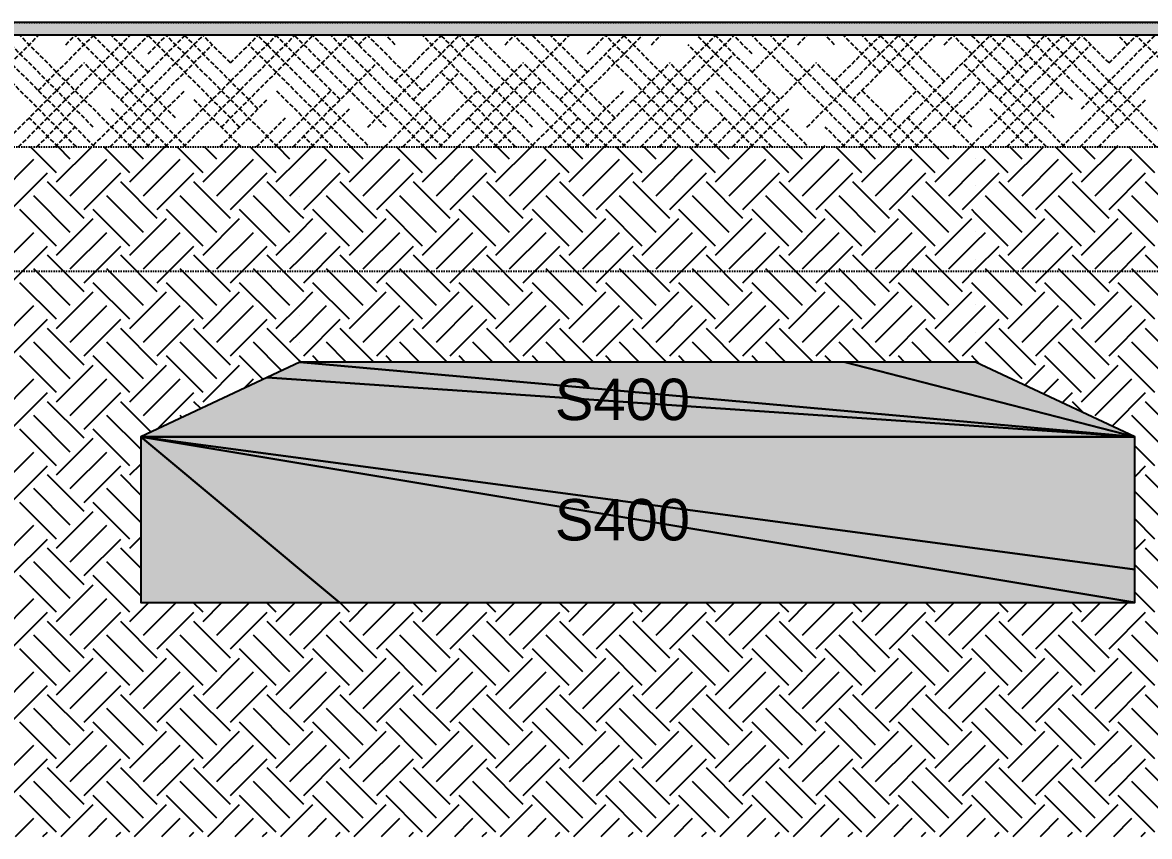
# Model space of a CAD drawing. Extents: x 37185 to 43130, y -8131 to -3926.
# Drawn here: x 41026.3 to 41207.7, y -5183.8 to -5052.9 of the extents above; entities that cross this region are included whole.
import ezdxf

# ---------------------------------------------------------------- set-up
doc = ezdxf.new("R2010")
doc.units = 0
doc.header["$MEASUREMENT"] = 0
doc.linetypes.add('ESTILO_TQS_0001', pattern=[1, 0.7, -0.3])
doc.linetypes.add('ESTILO_TQS_0002', pattern=[0.4, 0.1, -0.3])
for name, color, linetype in [('47', 15, 'CONTINUOUS'), ('52', 3, 'CONTINUOUS'), ('67', 7, 'CONTINUOUS'), ('68', 4, 'CONTINUOUS'), ('74', 2, 'CONTINUOUS'), ('96', 252, 'CONTINUOUS')]:
    doc.layers.add(name, color=color, linetype=linetype)
doc.styles.add('TQS_ARIAL', font='arial.ttf')

msp = doc.modelspace()

# ---------------------------------------------------------------- linework, layer by layer
at = {"layer": '47', "linetype": 'Continuous'}
for p, q in [((41031.77, -5077.06), (41027.59, -5072.87)), ((41031.77, -5078.53), (41037.44, -5072.87)), ((41033.98, -5074.85), (41032.01, -5072.87)), ((41043.56, -5077.06), (41039.37, -5072.87)), ((41043.56, -5078.53), (41049.22, -5072.87)), ((41045.77, -5074.85), (41043.79, -5072.87)), ((41055.35, -5077.06), (41051.16, -5072.87)), ((41055.35, -5078.53), (41061.01, -5072.87)), ((41057.55, -5074.85), (41055.58, -5072.87)), ((41067.13, -5077.06), (41062.94, -5072.87)), ((41069.34, -5074.85), (41067.36, -5072.87)), ((41070.91, -5074.76), (41072.79, -5072.87)), ((41078.92, -5077.06), (41074.73, -5072.87)), ((41078.92, -5078.53), (41084.58, -5072.87)), ((41081.13, -5074.85), (41079.15, -5072.87)), ((41090.7, -5077.06), (41086.51, -5072.87)), ((41090.7, -5078.53), (41096.36, -5072.87)), ((41092.91, -5074.85), (41090.93, -5072.87)), ((41102.49, -5077.06), (41098.3, -5072.87)), ((41102.49, -5078.53), (41108.15, -5072.87)), ((41104.7, -5074.85), (41102.72, -5072.87)), ((41114.27, -5077.06), (41110.08, -5072.87)), ((41114.27, -5078.53), (41119.93, -5072.87)), ((41116.48, -5074.85), (41114.5, -5072.87)), ((41126.06, -5077.06), (41121.87, -5072.87)), ((41126.06, -5078.53), (41131.72, -5072.87)), ((41128.27, -5074.85), (41126.29, -5072.87)), ((41137.84, -5077.06), (41133.65, -5072.87)), ((41137.84, -5078.53), (41143.5, -5072.87)), ((41140.05, -5074.85), (41138.07, -5072.87)), ((41149.63, -5077.06), (41145.44, -5072.87)), ((41149.63, -5078.53), (41155.29, -5072.87)), ((41151.84, -5074.85), (41149.86, -5072.87)), ((41161.41, -5077.06), (41157.22, -5072.87)), ((41161.41, -5078.53), (41167.07, -5072.87)), ((41163.62, -5074.85), (41161.64, -5072.87)), ((41173.2, -5077.06), (41169.01, -5072.87)), ((41173.2, -5078.53), (41178.86, -5072.87)), ((41175.41, -5074.85), (41173.43, -5072.87)), ((41184.98, -5077.06), (41180.79, -5072.87)), ((41184.98, -5078.53), (41190.64, -5072.87)), ((41187.19, -5074.85), (41185.21, -5072.87)), ((41196.77, -5077.06), (41192.58, -5072.87)), ((41196.77, -5078.53), (41202.43, -5072.87)), ((41198.98, -5074.85), (41197, -5072.87)), ((41208.55, -5077.06), (41204.36, -5072.87)), ((41022.2, -5080.74), (41028.09, -5074.85)), ((41033.98, -5080.74), (41039.88, -5074.85)), ((41045.77, -5080.74), (41051.66, -5074.85)), ((41057.55, -5080.74), (41063.45, -5074.85)), ((41067.13, -5078.53), (41070.91, -5074.76)), ((41070.91, -5079.17), (41075.23, -5074.85)), ((41081.13, -5080.74), (41087.02, -5074.85)), ((41092.91, -5080.74), (41098.8, -5074.85)), ((41104.7, -5080.74), (41110.59, -5074.85)), ((41116.48, -5080.74), (41122.37, -5074.85)), ((41128.27, -5080.74), (41134.16, -5074.85)), ((41140.05, -5080.74), (41145.94, -5074.85)), ((41151.84, -5080.74), (41157.73, -5074.85)), ((41163.62, -5080.74), (41169.51, -5074.85)), ((41179.72, -5074.75), (41179.72, -5074.75)), ((41179.72, -5076.43), (41181.3, -5074.85)), ((41187.19, -5080.74), (41193.08, -5074.85)), ((41198.98, -5080.74), (41204.87, -5074.85)), ((41024.41, -5082.95), (41030.3, -5077.06)), ((41036.19, -5082.95), (41042.09, -5077.06)), ((41047.98, -5082.95), (41053.87, -5077.06)), ((41059.76, -5082.95), (41065.66, -5077.06)), ((41070.91, -5076.42), (41070.91, -5076.42)), ((41071.55, -5082.95), (41077.44, -5077.06)), ((41083.33, -5082.95), (41089.23, -5077.06)), ((41095.12, -5082.95), (41101.01, -5077.06)), ((41106.9, -5082.95), (41112.8, -5077.06)), ((41118.69, -5082.95), (41124.58, -5077.06)), ((41130.48, -5082.95), (41136.37, -5077.06)), ((41142.26, -5082.95), (41148.15, -5077.06)), ((41154.05, -5082.95), (41159.94, -5077.06)), ((41165.83, -5082.95), (41171.72, -5077.06)), ((41175.41, -5080.74), (41179.72, -5076.43)), ((41179.72, -5080.84), (41183.51, -5077.06)), ((41189.4, -5082.95), (41195.29, -5077.06)), ((41201.19, -5082.95), (41207.08, -5077.06)), ((41036.19, -5084.43), (41030.3, -5078.53)), ((41047.98, -5084.43), (41042.09, -5078.53)), ((41059.76, -5084.43), (41053.87, -5078.53)), ((41070.91, -5083.79), (41065.66, -5078.53)), ((41069.34, -5080.74), (41070.91, -5079.17)), ((41083.33, -5084.43), (41077.44, -5078.53)), ((41095.12, -5084.43), (41089.23, -5078.53)), ((41106.9, -5084.43), (41101.01, -5078.53)), ((41118.69, -5084.43), (41112.8, -5078.53)), ((41130.48, -5084.43), (41124.58, -5078.53)), ((41142.26, -5084.43), (41136.37, -5078.53)), ((41154.05, -5084.43), (41148.15, -5078.53)), ((41165.83, -5084.43), (41159.94, -5078.53)), ((41177.62, -5084.43), (41171.72, -5078.53)), ((41179.72, -5079.17), (41179.72, -5079.17)), ((41189.4, -5084.43), (41183.51, -5078.53)), ((41201.19, -5084.43), (41195.29, -5078.53)), ((41212.97, -5084.43), (41207.08, -5078.53)), ((41033.98, -5086.64), (41028.09, -5080.74)), ((41045.77, -5086.64), (41039.88, -5080.74)), ((41057.55, -5086.64), (41051.66, -5080.74)), ((41069.34, -5086.64), (41063.45, -5080.74)), ((41070.91, -5080.84), (41070.91, -5080.84)), ((41081.13, -5086.64), (41075.23, -5080.74)), ((41092.91, -5086.64), (41087.02, -5080.74)), ((41104.7, -5086.64), (41098.8, -5080.74)), ((41116.48, -5086.64), (41110.59, -5080.74)), ((41128.27, -5086.64), (41122.37, -5080.74)), ((41140.05, -5086.64), (41134.16, -5080.74)), ((41151.84, -5086.64), (41145.94, -5080.74)), ((41163.62, -5086.64), (41157.73, -5080.74)), ((41175.41, -5086.64), (41169.51, -5080.74)), ((41177.62, -5082.95), (41179.72, -5080.84)), ((41187.19, -5086.64), (41181.3, -5080.74)), ((41198.98, -5086.64), (41193.08, -5080.74)), ((41210.76, -5086.64), (41204.87, -5080.74)), ((41031.77, -5088.85), (41025.88, -5082.95)), ((41043.56, -5088.85), (41037.67, -5082.95)), ((41055.35, -5088.85), (41049.45, -5082.95)), ((41067.13, -5088.85), (41061.24, -5082.95)), ((41078.92, -5088.85), (41073.02, -5082.95)), ((41090.7, -5088.85), (41084.81, -5082.95)), ((41102.49, -5088.85), (41096.59, -5082.95)), ((41114.27, -5088.85), (41108.38, -5082.95)), ((41126.06, -5088.85), (41120.16, -5082.95)), ((41137.84, -5088.85), (41131.95, -5082.95)), ((41149.63, -5088.85), (41143.73, -5082.95)), ((41161.41, -5088.85), (41155.52, -5082.95)), ((41173.2, -5088.85), (41167.3, -5082.95)), ((41179.72, -5083.59), (41179.09, -5082.95)), ((41196.77, -5088.85), (41190.87, -5082.95)), ((41208.55, -5088.85), (41202.66, -5082.95)), ((41031.77, -5090.32), (41037.67, -5084.43)), ((41043.56, -5090.32), (41049.45, -5084.43)), ((41055.35, -5090.32), (41061.24, -5084.43)), ((41070.91, -5083.59), (41070.91, -5083.59)), ((41071.55, -5084.43), (41070.91, -5083.79)), ((41070.91, -5086.54), (41073.02, -5084.43)), ((41078.92, -5090.32), (41084.81, -5084.43)), ((41090.7, -5090.32), (41096.59, -5084.43)), ((41102.49, -5090.32), (41108.38, -5084.43)), ((41114.27, -5090.32), (41120.16, -5084.43)), ((41126.06, -5090.32), (41131.95, -5084.43)), ((41137.84, -5090.32), (41143.73, -5084.43)), ((41149.63, -5090.32), (41155.52, -5084.43)), ((41161.41, -5090.32), (41167.3, -5084.43)), ((41173.2, -5090.32), (41179.09, -5084.43)), ((41184.98, -5088.85), (41179.72, -5083.59)), ((41179.72, -5083.79), (41179.72, -5083.79)), ((41184.98, -5090.32), (41190.87, -5084.43)), ((41196.77, -5090.32), (41202.66, -5084.43)), ((41022.2, -5092.53), (41028.09, -5086.64)), ((41033.98, -5092.53), (41039.88, -5086.64)), ((41045.77, -5092.53), (41051.66, -5086.64)), ((41057.55, -5092.53), (41063.45, -5086.64)), ((41067.13, -5090.32), (41070.91, -5086.54)), ((41070.91, -5090.96), (41075.23, -5086.64)), ((41081.13, -5092.53), (41087.02, -5086.64)), ((41092.91, -5092.53), (41098.8, -5086.64)), ((41104.7, -5092.53), (41110.59, -5086.64)), ((41116.48, -5092.53), (41122.37, -5086.64)), ((41128.27, -5092.53), (41134.16, -5086.64)), ((41140.05, -5092.53), (41145.94, -5086.64)), ((41151.84, -5092.53), (41157.73, -5086.64)), ((41163.62, -5092.53), (41169.51, -5086.64)), ((41179.72, -5086.54), (41179.72, -5086.54)), ((41179.72, -5088.21), (41181.3, -5086.64)), ((41187.19, -5092.53), (41193.08, -5086.64)), ((41198.98, -5092.53), (41204.87, -5086.64)), ((41070.91, -5088.21), (41070.91, -5088.21)), ((41175.41, -5092.53), (41179.72, -5088.21)), ((41024.41, -5094.74), (41030.3, -5088.85)), ((41036.19, -5096.21), (41030.3, -5090.32)), ((41036.19, -5094.74), (41042.09, -5088.85)), ((41047.98, -5096.21), (41042.09, -5090.32)), ((41047.98, -5094.74), (41053.87, -5088.85)), ((41059.76, -5096.21), (41053.87, -5090.32)), ((41059.76, -5094.74), (41065.66, -5088.85)), ((41070.91, -5095.57), (41065.66, -5090.32)), ((41071.55, -5094.74), (41077.44, -5088.85)), ((41083.33, -5096.21), (41077.44, -5090.32)), ((41083.33, -5094.74), (41089.23, -5088.85)), ((41095.12, -5096.21), (41089.23, -5090.32)), ((41095.12, -5094.74), (41101.01, -5088.85)), ((41106.9, -5096.21), (41101.01, -5090.32)), ((41106.9, -5094.74), (41112.8, -5088.85)), ((41118.69, -5096.21), (41112.8, -5090.32)), ((41118.69, -5094.74), (41124.58, -5088.85)), ((41130.48, -5096.21), (41124.58, -5090.32)), ((41130.48, -5094.74), (41136.37, -5088.85)), ((41142.26, -5096.21), (41136.37, -5090.32)), ((41142.26, -5094.74), (41148.15, -5088.85)), ((41154.05, -5096.21), (41148.15, -5090.32)), ((41154.05, -5094.74), (41159.94, -5088.85)), ((41165.83, -5096.21), (41159.94, -5090.32)), ((41165.83, -5094.74), (41171.72, -5088.85)), ((41177.62, -5096.21), (41171.72, -5090.32)), ((41179.72, -5092.63), (41183.51, -5088.85)), ((41189.4, -5096.21), (41183.51, -5090.32)), ((41189.4, -5094.74), (41195.29, -5088.85)), ((41201.19, -5096.21), (41195.29, -5090.32)), ((41201.19, -5094.74), (41207.08, -5088.85)), ((41212.97, -5096.21), (41207.08, -5090.32)), ((41069.34, -5092.53), (41070.91, -5090.96)), ((41179.72, -5090.95), (41179.72, -5090.95)), ((41033.98, -5098.42), (41028.09, -5092.53)), ((41045.77, -5098.42), (41039.88, -5092.53)), ((41057.55, -5098.42), (41051.66, -5092.53)), ((41069.34, -5098.42), (41063.45, -5092.53)), ((41070.91, -5092.63), (41070.91, -5092.63)), ((41081.13, -5098.42), (41075.23, -5092.53)), ((41092.91, -5098.42), (41087.02, -5092.53)), ((41104.7, -5098.42), (41098.8, -5092.53)), ((41116.48, -5098.42), (41110.59, -5092.53)), ((41128.27, -5098.42), (41122.37, -5092.53)), ((41140.05, -5098.42), (41134.16, -5092.53)), ((41151.84, -5098.42), (41145.94, -5092.53)), ((41163.62, -5098.42), (41157.73, -5092.53)), ((41175.41, -5098.42), (41169.51, -5092.53)), ((41177.62, -5094.74), (41179.72, -5092.63)), ((41187.19, -5098.42), (41181.3, -5092.53)), ((41198.98, -5098.42), (41193.08, -5092.53)), ((41210.76, -5098.42), (41204.87, -5092.53)), ((41031.77, -5100.63), (41025.88, -5094.74)), ((41043.56, -5100.63), (41037.67, -5094.74)), ((41055.35, -5100.63), (41049.45, -5094.74)), ((41067.13, -5100.63), (41061.24, -5094.74)), ((41070.91, -5095.38), (41070.91, -5095.38)), ((41071.55, -5096.21), (41070.91, -5095.57)), ((41078.92, -5100.63), (41073.02, -5094.74)), ((41090.7, -5100.63), (41084.81, -5094.74)), ((41102.49, -5100.63), (41096.59, -5094.74)), ((41114.27, -5100.63), (41108.38, -5094.74)), ((41126.06, -5100.63), (41120.16, -5094.74)), ((41137.84, -5100.63), (41131.95, -5094.74)), ((41149.63, -5100.63), (41143.73, -5094.74)), ((41161.41, -5100.63), (41155.52, -5094.74)), ((41173.2, -5100.63), (41167.3, -5094.74)), ((41179.72, -5095.37), (41179.09, -5094.74)), ((41184.98, -5100.63), (41179.72, -5095.37)), ((41179.72, -5095.58), (41179.72, -5095.58)), ((41196.77, -5100.63), (41190.87, -5094.74)), ((41208.55, -5100.63), (41202.66, -5094.74)), ((41031.77, -5102.1), (41037.67, -5096.21)), ((41043.56, -5102.1), (41049.45, -5096.21)), ((41055.35, -5102.1), (41061.24, -5096.21)), ((41070.91, -5098.33), (41073.02, -5096.21)), ((41078.92, -5102.1), (41084.81, -5096.21)), ((41090.7, -5102.1), (41096.59, -5096.21)), ((41102.49, -5102.1), (41108.38, -5096.21)), ((41114.27, -5102.1), (41120.16, -5096.21)), ((41126.06, -5102.1), (41131.95, -5096.21)), ((41137.84, -5102.1), (41143.73, -5096.21)), ((41149.63, -5102.1), (41155.52, -5096.21)), ((41161.41, -5102.1), (41167.3, -5096.21)), ((41173.2, -5102.1), (41179.09, -5096.21)), ((41184.98, -5102.1), (41190.87, -5096.21)), ((41196.77, -5102.1), (41202.66, -5096.21)), ((41022.2, -5104.31), (41028.09, -5098.42)), ((41033.98, -5104.31), (41039.88, -5098.42)), ((41045.77, -5104.31), (41051.66, -5098.42)), ((41057.55, -5104.31), (41063.45, -5098.42)), ((41067.13, -5102.1), (41070.91, -5098.33)), ((41070.91, -5102.74), (41075.23, -5098.42)), ((41081.13, -5104.31), (41087.02, -5098.42)), ((41092.91, -5104.31), (41098.8, -5098.42)), ((41104.7, -5104.31), (41110.59, -5098.42)), ((41116.48, -5104.31), (41122.37, -5098.42)), ((41128.27, -5104.31), (41134.16, -5098.42)), ((41140.05, -5104.31), (41145.94, -5098.42)), ((41151.84, -5104.31), (41157.73, -5098.42)), ((41163.62, -5104.31), (41169.51, -5098.42)), ((41179.72, -5098.32), (41179.72, -5098.32)), ((41179.72, -5100), (41181.3, -5098.42)), ((41187.19, -5104.31), (41193.08, -5098.42)), ((41198.98, -5104.31), (41204.87, -5098.42)), ((41024.41, -5106.52), (41030.3, -5100.63)), ((41036.19, -5106.52), (41042.09, -5100.63)), ((41047.98, -5106.52), (41053.87, -5100.63)), ((41059.76, -5106.52), (41065.66, -5100.63)), ((41070.91, -5099.99), (41070.91, -5099.99)), ((41071.55, -5106.52), (41077.44, -5100.63)), ((41083.33, -5106.52), (41089.23, -5100.63)), ((41095.12, -5106.52), (41101.01, -5100.63)), ((41106.9, -5106.52), (41112.8, -5100.63)), ((41118.69, -5106.52), (41124.58, -5100.63)), ((41130.48, -5106.52), (41136.37, -5100.63)), ((41142.26, -5106.52), (41148.15, -5100.63)), ((41154.05, -5106.52), (41159.94, -5100.63)), ((41165.83, -5106.52), (41171.72, -5100.63)), ((41175.41, -5104.31), (41179.72, -5100)), ((41179.72, -5104.42), (41183.51, -5100.63)), ((41189.4, -5106.52), (41195.29, -5100.63)), ((41201.19, -5106.52), (41207.08, -5100.63)), ((41036.19, -5108), (41030.3, -5102.1)), ((41047.98, -5108), (41042.09, -5102.1)), ((41059.76, -5108), (41053.87, -5102.1)), ((41070.91, -5107.36), (41065.66, -5102.1)), ((41069.34, -5104.31), (41070.91, -5102.74)), ((41082.83, -5107.5), (41077.44, -5102.1)), ((41094.62, -5107.5), (41089.23, -5102.1)), ((41106.4, -5107.5), (41101.01, -5102.1)), ((41118.19, -5107.5), (41112.8, -5102.1)), ((41129.97, -5107.5), (41124.58, -5102.1)), ((41141.76, -5107.5), (41136.37, -5102.1)), ((41153.54, -5107.5), (41148.15, -5102.1)), ((41165.33, -5107.5), (41159.94, -5102.1)), ((41177.11, -5107.5), (41171.72, -5102.1)), ((41179.72, -5102.74), (41179.72, -5102.74)), ((41189.4, -5108), (41183.51, -5102.1)), ((41201.19, -5108), (41195.29, -5102.1)), ((41212.97, -5108), (41207.08, -5102.1)), ((41033.98, -5110.21), (41028.09, -5104.31)), ((41045.77, -5110.21), (41039.88, -5104.31)), ((41057.55, -5110.21), (41051.66, -5104.31)), ((41068, -5108.87), (41063.45, -5104.31)), ((41070.91, -5104.41), (41070.91, -5104.41)), ((41078.41, -5107.5), (41075.23, -5104.31)), ((41090.2, -5107.5), (41087.02, -5104.31)), ((41101.98, -5107.5), (41098.8, -5104.31)), ((41113.77, -5107.5), (41110.59, -5104.31)), ((41125.55, -5107.5), (41122.37, -5104.31)), ((41137.34, -5107.5), (41134.16, -5104.31)), ((41149.12, -5107.5), (41145.94, -5104.31)), ((41160.91, -5107.5), (41157.73, -5104.31)), ((41172.69, -5107.5), (41169.51, -5104.31)), ((41177.62, -5106.52), (41179.72, -5104.42)), ((41187.19, -5110.21), (41181.3, -5104.31)), ((41198.98, -5110.21), (41193.08, -5104.31)), ((41210.76, -5110.21), (41204.87, -5104.31)), ((41031.77, -5112.42), (41025.88, -5106.52)), ((41043.56, -5112.42), (41037.67, -5106.52)), ((41055.35, -5112.42), (41049.45, -5106.52)), ((41064.99, -5110.28), (41061.24, -5106.52)), ((41073.99, -5107.5), (41073.02, -5106.52)), ((41085.78, -5107.5), (41084.81, -5106.52)), ((41097.56, -5107.5), (41096.59, -5106.52)), ((41109.35, -5107.5), (41108.38, -5106.52)), ((41121.13, -5107.5), (41120.16, -5106.52)), ((41132.92, -5107.5), (41131.95, -5106.52)), ((41144.71, -5107.5), (41143.73, -5106.52)), ((41156.49, -5107.5), (41155.52, -5106.52)), ((41168.28, -5107.5), (41167.3, -5106.52)), ((41179.72, -5107.16), (41179.09, -5106.52)), ((41196.77, -5112.42), (41190.87, -5106.52)), ((41208.55, -5112.42), (41202.66, -5106.52)), ((41031.77, -5113.89), (41037.67, -5108)), ((41043.56, -5113.89), (41049.45, -5108)), ((41055.35, -5113.89), (41061.24, -5108)), ((41070.28, -5107.79), (41070.28, -5107.79)), ((41070.91, -5107.16), (41070.91, -5107.16)), ((41071.05, -5107.5), (41070.91, -5107.36)), ((41073.52, -5107.5), (41073.52, -5107.5)), ((41077.94, -5107.5), (41077.94, -5107.5)), ((41082.36, -5107.5), (41082.36, -5107.5)), ((41085.31, -5107.5), (41085.31, -5107.5)), ((41089.73, -5107.5), (41089.73, -5107.5)), ((41094.15, -5107.5), (41094.15, -5107.5)), ((41097.09, -5107.5), (41097.09, -5107.5)), ((41101.51, -5107.5), (41101.51, -5107.5)), ((41105.93, -5107.5), (41105.93, -5107.5)), ((41108.88, -5107.5), (41108.88, -5107.5)), ((41113.3, -5107.5), (41113.3, -5107.5)), ((41117.72, -5107.5), (41117.72, -5107.5)), ((41120.66, -5107.5), (41120.66, -5107.5)), ((41125.08, -5107.5), (41125.08, -5107.5)), ((41129.5, -5107.5), (41129.5, -5107.5)), ((41132.45, -5107.5), (41132.45, -5107.5)), ((41136.87, -5107.5), (41136.87, -5107.5)), ((41141.29, -5107.5), (41141.29, -5107.5)), ((41144.23, -5107.5), (41144.23, -5107.5)), ((41148.65, -5107.5), (41148.65, -5107.5)), ((41153.07, -5107.5), (41153.07, -5107.5)), ((41156.02, -5107.5), (41156.02, -5107.5)), ((41160.44, -5107.5), (41160.44, -5107.5)), ((41164.86, -5107.5), (41164.86, -5107.5)), ((41167.81, -5107.5), (41167.81, -5107.5)), ((41172.22, -5107.5), (41172.22, -5107.5)), ((41176.64, -5107.5), (41176.64, -5107.5)), ((41179.59, -5107.5), (41179.59, -5107.5)), ((41180.36, -5107.79), (41179.72, -5107.16)), ((41179.72, -5107.36), (41179.72, -5107.36)), ((41187.65, -5111.22), (41190.87, -5108)), ((41196.77, -5113.89), (41202.66, -5108)), ((41022.2, -5116.1), (41028.09, -5110.21)), ((41033.98, -5116.1), (41039.88, -5110.21)), ((41045.77, -5116.1), (41051.66, -5110.21)), ((41061.94, -5111.72), (41063.45, -5110.21)), ((41182.64, -5108.87), (41182.64, -5108.87)), ((41185.64, -5110.28), (41185.64, -5110.28)), ((41190.65, -5112.64), (41193.08, -5110.21)), ((41198.98, -5116.1), (41204.87, -5110.21)), ((41062.99, -5111.22), (41062.99, -5111.22)), ((41188.71, -5111.72), (41188.71, -5111.72)), ((41024.41, -5118.31), (41030.3, -5112.42)), ((41036.19, -5119.78), (41030.3, -5113.89)), ((41036.19, -5118.31), (41042.09, -5112.42)), ((41046.96, -5118.76), (41042.09, -5113.89)), ((41048.02, -5118.27), (41053.87, -5112.42)), ((41054.98, -5114.99), (41053.87, -5113.89)), ((41059.98, -5112.64), (41059.98, -5112.64)), ((41193.66, -5114.05), (41195.29, -5112.42)), ((41197.05, -5115.65), (41195.29, -5113.89)), ((41201.67, -5117.82), (41207.08, -5112.42)), ((41212.97, -5119.78), (41207.08, -5113.89)), ((41053.59, -5115.65), (41053.59, -5115.65)), ((41056.98, -5114.05), (41056.98, -5114.05)), ((41195.66, -5115), (41195.66, -5115)), ((41033.98, -5121.99), (41028.09, -5116.1)), ((41045.32, -5121.54), (41039.88, -5116.1)), ((41051.97, -5116.41), (41051.66, -5116.1)), ((41198.67, -5116.41), (41198.67, -5116.41)), ((41210.76, -5121.99), (41204.87, -5116.1)), ((41031.77, -5124.2), (41025.88, -5118.31)), ((41043.56, -5124.2), (41037.67, -5118.31)), ((41048.97, -5117.82), (41048.97, -5117.82)), ((41202.62, -5118.27), (41202.62, -5118.27)), ((41203.67, -5118.77), (41203.67, -5118.77)), ((41031.77, -5125.67), (41037.67, -5119.78)), ((41208.55, -5124.2), (41205.32, -5120.97)), ((41022.2, -5127.88), (41028.09, -5121.99)), ((41033.98, -5127.88), (41039.88, -5121.99)), ((41205.32, -5121.54), (41205.32, -5121.54)), ((41024.41, -5130.09), (41030.3, -5124.2)), ((41036.19, -5130.09), (41042.09, -5124.2)), ((41043.56, -5125.67), (41045.32, -5123.92)), ((41205.32, -5125.96), (41207.08, -5124.2)), ((41036.19, -5131.57), (41030.3, -5125.67)), ((41045.32, -5128.9), (41042.09, -5125.67)), ((41045.32, -5125.96), (41045.32, -5125.96)), ((41212.97, -5131.57), (41207.08, -5125.67)), ((41033.98, -5133.78), (41028.09, -5127.88)), ((41045.32, -5133.32), (41039.88, -5127.88)), ((41210.76, -5133.78), (41205.32, -5128.33)), ((41031.77, -5135.99), (41025.88, -5130.09)), ((41043.56, -5135.99), (41037.67, -5130.09)), ((41205.32, -5128.91), (41205.32, -5128.91)), ((41031.77, -5137.46), (41037.67, -5131.57)), ((41022.2, -5139.67), (41028.09, -5133.78)), ((41033.98, -5139.67), (41039.88, -5133.78)), ((41208.55, -5135.99), (41205.32, -5132.75)), ((41205.32, -5133.33), (41205.32, -5133.33)), ((41043.56, -5137.46), (41045.32, -5135.7)), ((41024.41, -5141.88), (41030.3, -5135.99)), ((41036.19, -5143.35), (41030.3, -5137.46)), ((41036.19, -5141.88), (41042.09, -5135.99)), ((41045.32, -5140.69), (41042.09, -5137.46)), ((41205.32, -5137.75), (41207.08, -5135.99)), ((41212.97, -5143.35), (41207.08, -5137.46)), ((41045.32, -5137.74), (41045.32, -5137.74)), ((41033.98, -5145.56), (41028.09, -5139.67)), ((41045.32, -5145.11), (41039.88, -5139.67)), ((41210.76, -5145.56), (41205.32, -5140.12)), ((41205.32, -5140.69), (41205.32, -5140.69)), ((41031.77, -5147.77), (41025.88, -5141.88)), ((41043.56, -5147.77), (41037.67, -5141.88)), ((41031.77, -5149.24), (41037.67, -5143.35)), ((41208.55, -5147.77), (41205.32, -5144.54)), ((41022.2, -5151.45), (41028.09, -5145.56)), ((41033.98, -5151.45), (41039.88, -5145.56)), ((41043.56, -5149.24), (41046.6, -5146.21)), ((41045.77, -5151.45), (41051.02, -5146.21)), ((41055.35, -5147.77), (41053.78, -5146.21)), ((41055.35, -5149.24), (41058.38, -5146.21)), ((41057.55, -5151.45), (41062.8, -5146.21)), ((41067.13, -5147.77), (41065.56, -5146.21)), ((41067.13, -5149.24), (41070.17, -5146.21)), ((41069.34, -5151.45), (41074.59, -5146.21)), ((41078.92, -5147.77), (41077.35, -5146.21)), ((41078.92, -5149.24), (41081.95, -5146.21)), ((41081.13, -5151.45), (41086.37, -5146.21)), ((41090.7, -5147.77), (41089.13, -5146.21)), ((41090.7, -5149.24), (41093.74, -5146.21)), ((41092.91, -5151.45), (41098.16, -5146.21)), ((41102.49, -5147.77), (41100.92, -5146.21)), ((41102.49, -5149.24), (41105.52, -5146.21)), ((41104.7, -5151.45), (41109.94, -5146.21)), ((41114.27, -5147.77), (41112.7, -5146.21)), ((41114.27, -5149.24), (41117.31, -5146.21)), ((41116.48, -5151.45), (41121.73, -5146.21)), ((41126.06, -5147.77), (41124.49, -5146.21)), ((41126.06, -5149.24), (41129.09, -5146.21)), ((41128.27, -5151.45), (41133.51, -5146.21)), ((41137.84, -5147.77), (41136.27, -5146.21)), ((41137.84, -5149.24), (41140.88, -5146.21)), ((41140.05, -5151.45), (41145.3, -5146.21)), ((41149.63, -5147.77), (41148.06, -5146.21)), ((41149.63, -5149.24), (41152.67, -5146.21)), ((41151.84, -5151.45), (41157.08, -5146.21)), ((41161.41, -5147.77), (41159.85, -5146.21)), ((41161.41, -5149.24), (41164.45, -5146.21)), ((41163.62, -5151.45), (41168.87, -5146.21)), ((41173.2, -5147.77), (41171.63, -5146.21)), ((41173.2, -5149.24), (41176.24, -5146.21)), ((41175.41, -5151.45), (41180.65, -5146.21)), ((41184.98, -5147.77), (41183.42, -5146.21)), ((41184.98, -5149.24), (41188.02, -5146.21)), ((41187.19, -5151.45), (41192.44, -5146.21)), ((41196.77, -5147.77), (41195.2, -5146.21)), ((41196.77, -5149.24), (41199.81, -5146.21)), ((41198.98, -5151.45), (41204.22, -5146.21)), ((41205.32, -5145.11), (41205.32, -5145.11)), ((41024.41, -5153.66), (41030.3, -5147.77)), ((41036.19, -5153.66), (41042.09, -5147.77)), ((41047.98, -5153.66), (41053.87, -5147.77)), ((41059.76, -5153.66), (41065.66, -5147.77)), ((41071.55, -5153.66), (41077.44, -5147.77)), ((41083.33, -5153.66), (41089.23, -5147.77)), ((41095.12, -5153.66), (41101.01, -5147.77)), ((41106.9, -5153.66), (41112.8, -5147.77)), ((41118.69, -5153.66), (41124.58, -5147.77)), ((41130.48, -5153.66), (41136.37, -5147.77)), ((41142.26, -5153.66), (41148.15, -5147.77)), ((41154.05, -5153.66), (41159.94, -5147.77)), ((41165.83, -5153.66), (41171.72, -5147.77)), ((41177.62, -5153.66), (41183.51, -5147.77)), ((41189.4, -5153.66), (41195.29, -5147.77)), ((41201.19, -5153.66), (41207.08, -5147.77)), ((41036.19, -5155.14), (41030.3, -5149.24)), ((41047.98, -5155.14), (41042.09, -5149.24)), ((41059.76, -5155.14), (41053.87, -5149.24)), ((41071.55, -5155.14), (41065.66, -5149.24)), ((41083.33, -5155.14), (41077.44, -5149.24)), ((41095.12, -5155.14), (41089.23, -5149.24)), ((41106.9, -5155.14), (41101.01, -5149.24)), ((41118.69, -5155.14), (41112.8, -5149.24)), ((41130.48, -5155.14), (41124.58, -5149.24)), ((41142.26, -5155.14), (41136.37, -5149.24)), ((41154.05, -5155.14), (41148.15, -5149.24)), ((41165.83, -5155.14), (41159.94, -5149.24)), ((41177.62, -5155.14), (41171.72, -5149.24)), ((41189.4, -5155.14), (41183.51, -5149.24)), ((41201.19, -5155.14), (41195.29, -5149.24)), ((41212.97, -5155.14), (41207.08, -5149.24)), ((41033.98, -5157.35), (41028.09, -5151.45)), ((41045.77, -5157.35), (41039.88, -5151.45)), ((41057.55, -5157.35), (41051.66, -5151.45)), ((41069.34, -5157.35), (41063.45, -5151.45)), ((41081.13, -5157.35), (41075.23, -5151.45)), ((41092.91, -5157.35), (41087.02, -5151.45)), ((41104.7, -5157.35), (41098.8, -5151.45)), ((41116.48, -5157.35), (41110.59, -5151.45)), ((41128.27, -5157.35), (41122.37, -5151.45)), ((41140.05, -5157.35), (41134.16, -5151.45)), ((41151.84, -5157.35), (41145.94, -5151.45)), ((41163.62, -5157.35), (41157.73, -5151.45)), ((41175.41, -5157.35), (41169.51, -5151.45)), ((41187.19, -5157.35), (41181.3, -5151.45)), ((41198.98, -5157.35), (41193.08, -5151.45)), ((41210.76, -5157.35), (41204.87, -5151.45)), ((41031.77, -5159.56), (41025.88, -5153.66)), ((41043.56, -5159.56), (41037.67, -5153.66)), ((41055.35, -5159.56), (41049.45, -5153.66)), ((41067.13, -5159.56), (41061.24, -5153.66)), ((41078.92, -5159.56), (41073.02, -5153.66)), ((41090.7, -5159.56), (41084.81, -5153.66)), ((41102.49, -5159.56), (41096.59, -5153.66)), ((41114.27, -5159.56), (41108.38, -5153.66)), ((41126.06, -5159.56), (41120.16, -5153.66)), ((41137.84, -5159.56), (41131.95, -5153.66)), ((41149.63, -5159.56), (41143.73, -5153.66)), ((41161.41, -5159.56), (41155.52, -5153.66)), ((41173.2, -5159.56), (41167.3, -5153.66)), ((41184.98, -5159.56), (41179.09, -5153.66)), ((41196.77, -5159.56), (41190.87, -5153.66)), ((41208.55, -5159.56), (41202.66, -5153.66)), ((41031.77, -5161.03), (41037.67, -5155.14)), ((41043.56, -5161.03), (41049.45, -5155.14)), ((41055.35, -5161.03), (41061.24, -5155.14)), ((41067.13, -5161.03), (41073.02, -5155.14)), ((41078.92, -5161.03), (41084.81, -5155.14)), ((41090.7, -5161.03), (41096.59, -5155.14)), ((41102.49, -5161.03), (41108.38, -5155.14)), ((41114.27, -5161.03), (41120.16, -5155.14)), ((41126.06, -5161.03), (41131.95, -5155.14)), ((41137.84, -5161.03), (41143.73, -5155.14)), ((41149.63, -5161.03), (41155.52, -5155.14)), ((41161.41, -5161.03), (41167.3, -5155.14)), ((41173.2, -5161.03), (41179.09, -5155.14)), ((41184.98, -5161.03), (41190.87, -5155.14)), ((41196.77, -5161.03), (41202.66, -5155.14)), ((41022.2, -5163.24), (41028.09, -5157.35)), ((41033.98, -5163.24), (41039.88, -5157.35)), ((41045.77, -5163.24), (41051.66, -5157.35)), ((41057.55, -5163.24), (41063.45, -5157.35)), ((41069.34, -5163.24), (41075.23, -5157.35)), ((41081.13, -5163.24), (41087.02, -5157.35)), ((41092.91, -5163.24), (41098.8, -5157.35)), ((41104.7, -5163.24), (41110.59, -5157.35)), ((41116.48, -5163.24), (41122.37, -5157.35)), ((41128.27, -5163.24), (41134.16, -5157.35)), ((41140.05, -5163.24), (41145.94, -5157.35)), ((41151.84, -5163.24), (41157.73, -5157.35)), ((41163.62, -5163.24), (41169.51, -5157.35)), ((41175.41, -5163.24), (41181.3, -5157.35)), ((41187.19, -5163.24), (41193.08, -5157.35)), ((41198.98, -5163.24), (41204.87, -5157.35)), ((41024.41, -5165.45), (41030.3, -5159.56)), ((41036.19, -5166.92), (41030.3, -5161.03)), ((41036.19, -5165.45), (41042.09, -5159.56)), ((41047.98, -5166.92), (41042.09, -5161.03)), ((41047.98, -5165.45), (41053.87, -5159.56)), ((41059.76, -5166.92), (41053.87, -5161.03)), ((41059.76, -5165.45), (41065.66, -5159.56)), ((41071.55, -5166.92), (41065.66, -5161.03)), ((41071.55, -5165.45), (41077.44, -5159.56)), ((41083.33, -5166.92), (41077.44, -5161.03)), ((41083.33, -5165.45), (41089.23, -5159.56)), ((41095.12, -5166.92), (41089.23, -5161.03)), ((41095.12, -5165.45), (41101.01, -5159.56)), ((41106.9, -5166.92), (41101.01, -5161.03)), ((41106.9, -5165.45), (41112.8, -5159.56)), ((41118.69, -5166.92), (41112.8, -5161.03)), ((41118.69, -5165.45), (41124.58, -5159.56)), ((41130.48, -5166.92), (41124.58, -5161.03)), ((41130.48, -5165.45), (41136.37, -5159.56)), ((41142.26, -5166.92), (41136.37, -5161.03)), ((41142.26, -5165.45), (41148.15, -5159.56)), ((41154.05, -5166.92), (41148.15, -5161.03)), ((41154.05, -5165.45), (41159.94, -5159.56)), ((41165.83, -5166.92), (41159.94, -5161.03)), ((41165.83, -5165.45), (41171.72, -5159.56)), ((41177.62, -5166.92), (41171.72, -5161.03)), ((41177.62, -5165.45), (41183.51, -5159.56)), ((41189.4, -5166.92), (41183.51, -5161.03)), ((41189.4, -5165.45), (41195.29, -5159.56)), ((41201.19, -5166.92), (41195.29, -5161.03)), ((41201.19, -5165.45), (41207.08, -5159.56)), ((41212.97, -5166.92), (41207.08, -5161.03)), ((41033.98, -5169.13), (41028.09, -5163.24)), ((41045.77, -5169.13), (41039.88, -5163.24)), ((41057.55, -5169.13), (41051.66, -5163.24)), ((41069.34, -5169.13), (41063.45, -5163.24)), ((41081.13, -5169.13), (41075.23, -5163.24)), ((41092.91, -5169.13), (41087.02, -5163.24)), ((41104.7, -5169.13), (41098.8, -5163.24)), ((41116.48, -5169.13), (41110.59, -5163.24)), ((41128.27, -5169.13), (41122.37, -5163.24)), ((41140.05, -5169.13), (41134.16, -5163.24)), ((41151.84, -5169.13), (41145.94, -5163.24)), ((41163.62, -5169.13), (41157.73, -5163.24)), ((41175.41, -5169.13), (41169.51, -5163.24)), ((41187.19, -5169.13), (41181.3, -5163.24)), ((41198.98, -5169.13), (41193.08, -5163.24)), ((41210.76, -5169.13), (41204.87, -5163.24)), ((41031.77, -5171.34), (41025.88, -5165.45)), ((41043.56, -5171.34), (41037.67, -5165.45)), ((41055.35, -5171.34), (41049.45, -5165.45)), ((41067.13, -5171.34), (41061.24, -5165.45)), ((41078.92, -5171.34), (41073.02, -5165.45)), ((41090.7, -5171.34), (41084.81, -5165.45)), ((41102.49, -5171.34), (41096.59, -5165.45)), ((41114.27, -5171.34), (41108.38, -5165.45)), ((41126.06, -5171.34), (41120.16, -5165.45)), ((41137.84, -5171.34), (41131.95, -5165.45)), ((41149.63, -5171.34), (41143.73, -5165.45)), ((41161.41, -5171.34), (41155.52, -5165.45)), ((41173.2, -5171.34), (41167.3, -5165.45)), ((41184.98, -5171.34), (41179.09, -5165.45)), ((41196.77, -5171.34), (41190.87, -5165.45)), ((41208.55, -5171.34), (41202.66, -5165.45)), ((41031.77, -5172.82), (41037.67, -5166.92)), ((41043.56, -5172.82), (41049.45, -5166.92)), ((41055.35, -5172.82), (41061.24, -5166.92)), ((41067.13, -5172.82), (41073.02, -5166.92)), ((41078.92, -5172.82), (41084.81, -5166.92)), ((41090.7, -5172.82), (41096.59, -5166.92)), ((41102.49, -5172.82), (41108.38, -5166.92)), ((41114.27, -5172.82), (41120.16, -5166.92)), ((41126.06, -5172.82), (41131.95, -5166.92)), ((41137.84, -5172.82), (41143.73, -5166.92)), ((41149.63, -5172.82), (41155.52, -5166.92)), ((41161.41, -5172.82), (41167.3, -5166.92)), ((41173.2, -5172.82), (41179.09, -5166.92)), ((41184.98, -5172.82), (41190.87, -5166.92)), ((41196.77, -5172.82), (41202.66, -5166.92)), ((41022.2, -5175.02), (41028.09, -5169.13)), ((41033.98, -5175.02), (41039.88, -5169.13)), ((41045.77, -5175.02), (41051.66, -5169.13)), ((41057.55, -5175.02), (41063.45, -5169.13)), ((41069.34, -5175.02), (41075.23, -5169.13)), ((41081.13, -5175.02), (41087.02, -5169.13)), ((41092.91, -5175.02), (41098.8, -5169.13)), ((41104.7, -5175.02), (41110.59, -5169.13)), ((41116.48, -5175.02), (41122.37, -5169.13)), ((41128.27, -5175.02), (41134.16, -5169.13)), ((41140.05, -5175.02), (41145.94, -5169.13)), ((41151.84, -5175.02), (41157.73, -5169.13)), ((41163.62, -5175.02), (41169.51, -5169.13)), ((41175.41, -5175.02), (41181.3, -5169.13)), ((41187.19, -5175.02), (41193.08, -5169.13)), ((41198.98, -5175.02), (41204.87, -5169.13)), ((41024.41, -5177.23), (41030.3, -5171.34)), ((41036.19, -5177.23), (41042.09, -5171.34)), ((41047.98, -5177.23), (41053.87, -5171.34)), ((41059.76, -5177.23), (41065.66, -5171.34)), ((41071.55, -5177.23), (41077.44, -5171.34)), ((41083.33, -5177.23), (41089.23, -5171.34)), ((41095.12, -5177.23), (41101.01, -5171.34)), ((41106.9, -5177.23), (41112.8, -5171.34)), ((41118.69, -5177.23), (41124.58, -5171.34)), ((41130.48, -5177.23), (41136.37, -5171.34)), ((41142.26, -5177.23), (41148.15, -5171.34)), ((41154.05, -5177.23), (41159.94, -5171.34)), ((41165.83, -5177.23), (41171.72, -5171.34)), ((41177.62, -5177.23), (41183.51, -5171.34)), ((41189.4, -5177.23), (41195.29, -5171.34)), ((41201.19, -5177.23), (41207.08, -5171.34)), ((41036.19, -5178.71), (41030.3, -5172.82)), ((41047.98, -5178.71), (41042.09, -5172.82)), ((41059.76, -5178.71), (41053.87, -5172.82)), ((41071.55, -5178.71), (41065.66, -5172.82)), ((41083.33, -5178.71), (41077.44, -5172.82)), ((41095.12, -5178.71), (41089.23, -5172.82)), ((41106.9, -5178.71), (41101.01, -5172.82)), ((41118.69, -5178.71), (41112.8, -5172.82)), ((41130.48, -5178.71), (41124.58, -5172.82)), ((41142.26, -5178.71), (41136.37, -5172.82)), ((41154.05, -5178.71), (41148.15, -5172.82)), ((41165.83, -5178.71), (41159.94, -5172.82)), ((41177.62, -5178.71), (41171.72, -5172.82)), ((41189.4, -5178.71), (41183.51, -5172.82)), ((41201.19, -5178.71), (41195.29, -5172.82)), ((41212.97, -5178.71), (41207.08, -5172.82)), ((41033.98, -5180.92), (41028.09, -5175.02)), ((41045.77, -5180.92), (41039.88, -5175.02)), ((41057.55, -5180.92), (41051.66, -5175.02)), ((41069.34, -5180.92), (41063.45, -5175.02)), ((41081.13, -5180.92), (41075.23, -5175.02)), ((41092.91, -5180.92), (41087.02, -5175.02)), ((41104.7, -5180.92), (41098.8, -5175.02)), ((41116.48, -5180.92), (41110.59, -5175.02)), ((41128.27, -5180.92), (41122.37, -5175.02)), ((41140.05, -5180.92), (41134.16, -5175.02)), ((41151.84, -5180.92), (41145.94, -5175.02)), ((41163.62, -5180.92), (41157.73, -5175.02)), ((41175.41, -5180.92), (41169.51, -5175.02)), ((41187.19, -5180.92), (41181.3, -5175.02)), ((41198.98, -5180.92), (41193.08, -5175.02)), ((41210.76, -5180.92), (41204.87, -5175.02)), ((41031.77, -5183.13), (41025.88, -5177.23)), ((41043.56, -5183.13), (41037.67, -5177.23)), ((41055.35, -5183.13), (41049.45, -5177.23)), ((41067.13, -5183.13), (41061.24, -5177.23)), ((41078.92, -5183.13), (41073.02, -5177.23)), ((41090.7, -5183.13), (41084.81, -5177.23)), ((41102.49, -5183.13), (41096.59, -5177.23)), ((41114.27, -5183.13), (41108.38, -5177.23)), ((41126.06, -5183.13), (41120.16, -5177.23)), ((41137.84, -5183.13), (41131.95, -5177.23)), ((41149.63, -5183.13), (41143.73, -5177.23)), ((41161.41, -5183.13), (41155.52, -5177.23)), ((41173.2, -5183.13), (41167.3, -5177.23)), ((41184.98, -5183.13), (41179.09, -5177.23)), ((41196.77, -5183.13), (41190.87, -5177.23)), ((41208.55, -5183.13), (41202.66, -5177.23)), ((41032.53, -5183.85), (41037.67, -5178.71)), ((41044.31, -5183.85), (41049.45, -5178.71)), ((41056.1, -5183.85), (41061.24, -5178.71)), ((41067.88, -5183.85), (41073.02, -5178.71)), ((41079.67, -5183.85), (41084.81, -5178.71)), ((41091.45, -5183.85), (41096.59, -5178.71)), ((41103.24, -5183.85), (41108.38, -5178.71)), ((41115.03, -5183.85), (41120.16, -5178.71)), ((41126.81, -5183.85), (41131.95, -5178.71)), ((41138.6, -5183.85), (41143.73, -5178.71)), ((41150.38, -5183.85), (41155.52, -5178.71)), ((41162.17, -5183.85), (41167.3, -5178.71)), ((41173.95, -5183.85), (41179.09, -5178.71)), ((41185.74, -5183.85), (41190.87, -5178.71)), ((41197.52, -5183.85), (41202.66, -5178.71)), ((41025.16, -5183.85), (41028.09, -5180.92)), ((41036.95, -5183.85), (41039.88, -5180.92)), ((41048.73, -5183.85), (41051.66, -5180.92)), ((41060.52, -5183.85), (41063.45, -5180.92)), ((41072.3, -5183.85), (41075.23, -5180.92)), ((41084.09, -5183.85), (41087.02, -5180.92)), ((41095.87, -5183.85), (41098.8, -5180.92)), ((41107.66, -5183.85), (41110.59, -5180.92)), ((41119.44, -5183.85), (41122.37, -5180.92)), ((41131.23, -5183.85), (41134.16, -5180.92)), ((41143.01, -5183.85), (41145.94, -5180.92)), ((41154.8, -5183.85), (41157.73, -5180.92)), ((41166.58, -5183.85), (41169.51, -5180.92)), ((41178.37, -5183.85), (41181.3, -5180.92)), ((41190.16, -5183.85), (41193.08, -5180.92)), ((41201.94, -5183.85), (41204.87, -5180.92)), ((41029.55, -5183.85), (41029.55, -5183.85)), ((41029.58, -5183.85), (41030.3, -5183.13)), ((41032.49, -5183.85), (41032.49, -5183.85)), ((41036.91, -5183.85), (41036.91, -5183.85)), ((41041.33, -5183.85), (41041.33, -5183.85)), ((41041.37, -5183.85), (41042.09, -5183.13)), ((41044.28, -5183.85), (41044.28, -5183.85)), ((41048.7, -5183.85), (41048.7, -5183.85)), ((41053.12, -5183.85), (41053.12, -5183.85)), ((41053.15, -5183.85), (41053.87, -5183.13)), ((41056.06, -5183.85), (41056.06, -5183.85)), ((41060.48, -5183.85), (41060.48, -5183.85)), ((41064.9, -5183.85), (41064.9, -5183.85)), ((41064.94, -5183.85), (41065.66, -5183.13)), ((41067.85, -5183.85), (41067.85, -5183.85)), ((41072.27, -5183.85), (41072.27, -5183.85)), ((41076.69, -5183.85), (41076.69, -5183.85)), ((41076.72, -5183.85), (41077.44, -5183.13)), ((41079.63, -5183.85), (41079.63, -5183.85)), ((41084.05, -5183.85), (41084.05, -5183.85)), ((41088.47, -5183.85), (41088.47, -5183.85)), ((41088.51, -5183.85), (41089.23, -5183.13)), ((41091.42, -5183.85), (41091.42, -5183.85)), ((41095.84, -5183.85), (41095.84, -5183.85)), ((41100.26, -5183.85), (41100.26, -5183.85)), ((41100.29, -5183.85), (41101.01, -5183.13)), ((41103.2, -5183.85), (41103.2, -5183.85)), ((41107.62, -5183.85), (41107.62, -5183.85)), ((41112.04, -5183.85), (41112.04, -5183.85)), ((41112.08, -5183.85), (41112.8, -5183.13)), ((41114.99, -5183.85), (41114.99, -5183.85)), ((41119.41, -5183.85), (41119.41, -5183.85)), ((41123.83, -5183.85), (41123.83, -5183.85)), ((41123.86, -5183.85), (41124.58, -5183.13)), ((41126.77, -5183.85), (41126.77, -5183.85)), ((41131.19, -5183.85), (41131.19, -5183.85)), ((41135.61, -5183.85), (41135.61, -5183.85)), ((41135.65, -5183.85), (41136.37, -5183.13)), ((41138.56, -5183.85), (41138.56, -5183.85)), ((41142.98, -5183.85), (41142.98, -5183.85)), ((41147.4, -5183.85), (41147.4, -5183.85)), ((41147.43, -5183.85), (41148.15, -5183.13)), ((41150.34, -5183.85), (41150.34, -5183.85)), ((41154.76, -5183.85), (41154.76, -5183.85)), ((41159.18, -5183.85), (41159.18, -5183.85)), ((41159.22, -5183.85), (41159.94, -5183.13)), ((41162.13, -5183.85), (41162.13, -5183.85)), ((41166.55, -5183.85), (41166.55, -5183.85)), ((41170.97, -5183.85), (41170.97, -5183.85)), ((41171, -5183.85), (41171.72, -5183.13)), ((41173.91, -5183.85), (41173.91, -5183.85)), ((41178.33, -5183.85), (41178.33, -5183.85)), ((41182.75, -5183.85), (41182.75, -5183.85)), ((41182.79, -5183.85), (41183.51, -5183.13)), ((41185.7, -5183.85), (41185.7, -5183.85)), ((41190.12, -5183.85), (41190.12, -5183.85)), ((41194.54, -5183.85), (41194.54, -5183.85)), ((41194.57, -5183.85), (41195.29, -5183.13)), ((41197.49, -5183.85), (41197.49, -5183.85)), ((41201.9, -5183.85), (41201.9, -5183.85)), ((41206.32, -5183.85), (41206.32, -5183.85)), ((41206.36, -5183.85), (41207.08, -5183.13))]:
    msp.add_line(p, q, dxfattribs=at)
at = {"layer": '52', "linetype": 'Continuous'}
for points in [[(41070.91, -5107.5), (41065.66, -5109.97), (41045.32, -5119.54)], [(41179.72, -5107.5), (41158.65, -5107.5), (41070.91, -5107.5)], [(41205.32, -5119.54), (41179.72, -5107.5)], [(41045.32, -5119.54), (41045.32, -5146.21)], [(41205.32, -5146.21), (41205.32, -5140.87), (41205.32, -5119.54)], [(41045.32, -5146.21), (41077.32, -5146.21), (41205.32, -5146.21)]]:
    msp.add_lwpolyline(points, dxfattribs=at)
at = {"layer": '67', "linetype": 'ESTILO_TQS_0002'}
for p, q in [((40217.75, -5052.87), (42548.32, -5052.87)), ((40217.75, -5072.87), (42548.32, -5072.87)), ((40793.37, -5092.87), (42548.32, -5092.87))]:
    msp.add_line(p, q, dxfattribs=at)
at = {"layer": '68', "linetype": 'ESTILO_TQS_0001'}
for p, q in [((41010.92, -5072.87), (41028.92, -5054.87)), ((41037.9, -5072.87), (41019.9, -5054.87)), ((41037.67, -5069.7), (41022.85, -5054.87)), ((41025.65, -5072.87), (41043.56, -5054.96)), ((41043.79, -5072.87), (41025.79, -5054.87)), ((41028.6, -5072.87), (41046.6, -5054.87)), ((41028.83, -5054.96), (41028.74, -5054.87)), ((41028.83, -5063.8), (41037.76, -5054.87)), ((41033.25, -5056.44), (41034.81, -5054.87)), ((41052.63, -5072.87), (41034.63, -5054.87)), ((41050.93, -5068.22), (41037.58, -5054.87)), ((41037.67, -5072.64), (41055.44, -5054.87)), ((41046.51, -5060.86), (41040.52, -5054.87)), ((41042.09, -5065.28), (41052.49, -5054.87)), ((41061.24, -5069.7), (41046.42, -5054.87)), ((41046.51, -5057.91), (41049.54, -5054.87)), ((41049.22, -5072.87), (41067.13, -5054.96)), ((41067.36, -5072.87), (41049.36, -5054.87)), ((41052.17, -5072.87), (41070.17, -5054.87)), ((41064.18, -5066.75), (41052.31, -5054.87)), ((41059.76, -5059.38), (41055.25, -5054.87)), ((41058.29, -5069.7), (41073.11, -5054.87)), ((41059.76, -5059.38), (41064.27, -5054.87)), ((41081.86, -5072.64), (41064.09, -5054.87)), ((41077.44, -5065.28), (41067.04, -5054.87)), ((41084.81, -5069.7), (41069.99, -5054.87)), ((41090.93, -5072.87), (41072.93, -5054.87)), ((41073.02, -5060.86), (41079.01, -5054.87)), ((41093.88, -5072.87), (41075.97, -5054.96)), ((41095.12, -5071.17), (41078.82, -5054.87)), ((41080.39, -5056.44), (41081.95, -5054.87)), ((41090.7, -5063.8), (41081.77, -5054.87)), ((41081.86, -5069.7), (41096.68, -5054.87)), ((41086.28, -5056.44), (41084.72, -5054.87)), ((41086.28, -5062.33), (41093.74, -5054.87)), ((41089.23, -5065.28), (41099.63, -5054.87)), ((41108.61, -5072.87), (41090.61, -5054.87)), ((41090.7, -5054.96), (41090.79, -5054.87)), ((41108.38, -5069.7), (41093.56, -5054.87)), ((41096.36, -5072.87), (41114.27, -5054.96)), ((41114.5, -5072.87), (41096.5, -5054.87)), ((41117.45, -5072.87), (41099.54, -5054.96)), ((41103.96, -5056.44), (41105.52, -5054.87)), ((41123.34, -5072.87), (41105.34, -5054.87)), ((41121.64, -5068.22), (41108.29, -5054.87)), ((41108.38, -5072.64), (41126.15, -5054.87)), ((41117.22, -5060.86), (41111.23, -5054.87)), ((41112.8, -5065.28), (41123.2, -5054.87)), ((41117.22, -5057.91), (41120.25, -5054.87)), ((41119.93, -5072.87), (41137.84, -5054.96)), ((41138.07, -5072.87), (41120.07, -5054.87)), ((41122.88, -5072.87), (41140.88, -5054.87)), ((41134.89, -5066.75), (41123.02, -5054.87)), ((41127.53, -5056.44), (41129.09, -5054.87)), ((41152.57, -5072.64), (41134.8, -5054.87)), ((41148.15, -5065.28), (41137.75, -5054.87)), ((41143.73, -5057.91), (41140.7, -5054.87)), ((41161.64, -5072.87), (41143.64, -5054.87)), ((41143.73, -5060.86), (41149.72, -5054.87)), ((41164.59, -5072.87), (41146.68, -5054.96)), ((41151.1, -5056.44), (41152.66, -5054.87)), ((41152.57, -5069.7), (41167.39, -5054.87)), ((41156.99, -5056.44), (41155.43, -5054.87)), ((41156.99, -5062.33), (41164.45, -5054.87)), ((41164.36, -5060.86), (41158.37, -5054.87)), ((41159.94, -5065.28), (41170.34, -5054.87)), ((41179.32, -5072.87), (41161.32, -5054.87)), ((41161.41, -5054.96), (41161.5, -5054.87)), ((41179.09, -5069.7), (41164.27, -5054.87)), ((41165.83, -5071.17), (41182.13, -5054.87)), ((41167.07, -5072.87), (41184.98, -5054.96)), ((41174.67, -5062.33), (41167.21, -5054.87)), ((41167.3, -5060.86), (41173.29, -5054.87)), ((41170.25, -5054.96), (41170.16, -5054.87)), ((41174.67, -5056.44), (41176.23, -5054.87)), ((41194.05, -5072.87), (41176.05, -5054.87)), ((41176.14, -5069.7), (41190.96, -5054.87)), ((41192.35, -5068.22), (41179, -5054.87)), ((41179.09, -5072.64), (41196.86, -5054.87)), ((41187.93, -5060.86), (41181.94, -5054.87)), ((41183.51, -5065.28), (41193.91, -5054.87)), ((41195.29, -5065.28), (41184.89, -5054.87)), ((41202.66, -5069.7), (41187.84, -5054.87)), ((41208.78, -5072.87), (41190.78, -5054.87)), ((41193.59, -5072.87), (41211.59, -5054.87)), ((41211.73, -5072.87), (41193.82, -5054.96)), ((41201.19, -5059.38), (41196.68, -5054.87)), ((41196.77, -5066.75), (41208.64, -5054.87)), ((41201.19, -5059.38), (41205.7, -5054.87)), ((41204.13, -5056.44), (41202.57, -5054.87)), ((41211.5, -5060.86), (41205.51, -5054.87)), ((41040.38, -5072.87), (41056.82, -5056.44)), ((41079.15, -5072.87), (41062.71, -5056.44)), ((41149.86, -5072.87), (41133.42, -5056.44)), ((41181.8, -5072.87), (41198.24, -5056.44)), ((41022.7, -5072.87), (41036.19, -5059.38)), ((41049.68, -5072.87), (41036.19, -5059.38)), ((41069.84, -5072.87), (41083.33, -5059.38)), ((41093.42, -5072.87), (41106.9, -5059.38)), ((41120.39, -5072.87), (41106.9, -5059.38)), ((41116.99, -5072.87), (41130.48, -5059.38)), ((41135.13, -5072.87), (41120.16, -5057.91)), ((41125.82, -5072.87), (41140.79, -5057.91)), ((41143.96, -5072.87), (41130.48, -5059.38)), ((41140.56, -5072.87), (41154.05, -5059.38)), ((41167.54, -5072.87), (41154.05, -5059.38)), ((41191.11, -5072.87), (41177.62, -5059.38)), ((41196.53, -5072.87), (41211.5, -5057.91)), ((41034.95, -5072.87), (41022.94, -5060.86)), ((41084.58, -5072.87), (41096.59, -5060.86)), ((41105.66, -5072.87), (41093.65, -5060.86)), ((41099.31, -5072.87), (41109.85, -5062.33)), ((41170.02, -5072.87), (41180.56, -5062.33)), ((41043.33, -5072.87), (41052.4, -5063.8)), ((41066.9, -5072.87), (41075.97, -5063.8)), ((41076.2, -5072.87), (41067.13, -5063.8)), ((41090.47, -5072.87), (41099.54, -5063.8)), ((41114.04, -5072.87), (41123.11, -5063.8)), ((41137.61, -5072.87), (41146.68, -5063.8)), ((41146.91, -5072.87), (41137.84, -5063.8)), ((41161.18, -5072.87), (41170.25, -5063.8)), ((41170.48, -5072.87), (41161.41, -5063.8)), ((41184.75, -5072.87), (41193.82, -5063.8)), ((41046.74, -5072.87), (41040.61, -5066.75)), ((41061.47, -5072.87), (41053.87, -5065.28)), ((41058.06, -5072.87), (41065.66, -5065.28)), ((41072.79, -5072.87), (41078.92, -5066.75)), ((41132.18, -5072.87), (41124.58, -5065.28)), ((41128.77, -5072.87), (41136.37, -5065.28)), ((41143.5, -5072.87), (41149.63, -5066.75)), ((41188.16, -5072.87), (41182.04, -5066.75)), ((41199.48, -5072.87), (41207.08, -5065.28)), ((41032.01, -5072.87), (41027.36, -5068.22)), ((41063.95, -5072.87), (41068.6, -5068.22)), ((41087.52, -5072.87), (41092.17, -5068.22)), ((41102.72, -5072.87), (41098.07, -5068.22)), ((41111.09, -5072.87), (41115.74, -5068.22)), ((41134.66, -5072.87), (41139.31, -5068.22)), ((41158.23, -5072.87), (41162.88, -5068.22)), ((41173.43, -5072.87), (41168.78, -5068.22)), ((41031.54, -5072.87), (41034.72, -5069.7)), ((41102.25, -5072.87), (41105.43, -5069.7)), ((41158.7, -5072.87), (41155.52, -5069.7)), ((41046.27, -5072.87), (41047.98, -5071.17)), ((41073.25, -5072.87), (41071.55, -5071.17)), ((41187.7, -5072.87), (41189.4, -5071.17)), ((41029.06, -5072.87), (41029.06, -5072.87)), ((41034.49, -5072.87), (41034.49, -5072.87)), ((41037.44, -5072.87), (41037.44, -5072.87)), ((41040.85, -5072.87), (41040.85, -5072.87)), ((41055.11, -5072.87), (41055.11, -5072.87)), ((41055.58, -5072.87), (41055.58, -5072.87)), ((41058.52, -5072.87), (41058.29, -5072.64)), ((41061.01, -5072.87), (41061.24, -5072.64)), ((41064.42, -5072.87), (41064.42, -5072.87)), ((41070.31, -5072.87), (41070.31, -5072.87)), ((41075.74, -5072.87), (41075.74, -5072.87)), ((41078.68, -5072.87), (41078.68, -5072.87)), ((41081.63, -5072.87), (41081.63, -5072.87)), ((41082.09, -5072.87), (41082.09, -5072.87)), ((41085.04, -5072.87), (41085.04, -5072.87)), ((41087.99, -5072.87), (41087.99, -5072.87)), ((41096.82, -5072.87), (41096.82, -5072.87)), ((41099.77, -5072.87), (41099.77, -5072.87)), ((41105.2, -5072.87), (41105.2, -5072.87)), ((41108.15, -5072.87), (41108.15, -5072.87)), ((41111.56, -5072.87), (41111.56, -5072.87)), ((41126.29, -5072.87), (41126.29, -5072.87)), ((41129.23, -5072.87), (41129, -5072.64)), ((41131.72, -5072.87), (41131.95, -5072.64)), ((41141.02, -5072.87), (41141.02, -5072.87)), ((41146.45, -5072.87), (41146.45, -5072.87)), ((41149.39, -5072.87), (41149.39, -5072.87)), ((41152.34, -5072.87), (41152.34, -5072.87)), ((41152.8, -5072.87), (41152.8, -5072.87)), ((41155.29, -5072.87), (41155.52, -5072.64)), ((41155.75, -5072.87), (41155.75, -5072.87)), ((41164.13, -5072.87), (41164.13, -5072.87)), ((41172.96, -5072.87), (41172.96, -5072.87)), ((41175.91, -5072.87), (41175.91, -5072.87)), ((41176.37, -5072.87), (41176.14, -5072.64)), ((41178.86, -5072.87), (41178.86, -5072.87)), ((41182.27, -5072.87), (41182.27, -5072.87)), ((41185.21, -5072.87), (41185.21, -5072.87)), ((41190.64, -5072.87), (41190.64, -5072.87)), ((41197, -5072.87), (41197, -5072.87)), ((41199.94, -5072.87), (41199.71, -5072.64)), ((41202.43, -5072.87), (41202.66, -5072.64)), ((41202.89, -5072.87), (41202.89, -5072.87)), ((41205.37, -5072.87), (41205.37, -5072.87)), ((41205.84, -5072.87), (41205.84, -5072.87))]:
    msp.add_line(p, q, dxfattribs=at)
at = {"layer": '96', "linetype": 'Continuous'}
for points in [[(40920.65, -5052.87), (40920.65, -5054.87), (42391.82, -5054.87), (42391.82, -5052.87), (40920.65, -5052.87)], [(40920.65, -5052.87), (40920.65, -5054.87), (42391.82, -5054.87), (42391.82, -5052.87), (40920.65, -5052.87)], [(41205.32, -5119.54), (41070.91, -5107.5), (41065.66, -5109.97), (41205.32, -5119.54)], [(41205.32, -5119.54), (41158.65, -5107.5), (41070.91, -5107.5), (41205.32, -5119.54)], [(41205.32, -5119.54), (41179.72, -5107.5), (41158.65, -5107.5), (41205.32, -5119.54)], [(41205.32, -5119.54), (41065.66, -5109.97), (41045.32, -5119.54), (41205.32, -5119.54)], [(41045.32, -5119.54), (41045.32, -5146.21), (41077.32, -5146.21), (41045.32, -5119.54)], [(41045.32, -5119.54), (41077.32, -5146.21), (41205.32, -5146.21), (41045.32, -5119.54)], [(41045.32, -5119.54), (41205.32, -5146.21), (41205.32, -5140.87), (41045.32, -5119.54)], [(41045.32, -5119.54), (41205.32, -5140.87), (41205.32, -5119.54), (41045.32, -5119.54)]]:
    msp.add_lwpolyline(points, dxfattribs=at)
for points in [[(40920.65, -5052.87), (40920.65, -5054.87), (42391.82, -5054.87)], [(40920.65, -5052.87), (42391.82, -5054.87), (42391.82, -5052.87)], [(40920.65, -5052.87), (42391.82, -5052.87), (40920.65, -5052.87)], [(40920.65, -5052.87), (40920.65, -5054.87), (42391.82, -5054.87)], [(40920.65, -5052.87), (42391.82, -5054.87), (42391.82, -5052.87)], [(40920.65, -5052.87), (42391.82, -5052.87), (40920.65, -5052.87)], [(41205.32, -5119.54), (41070.91, -5107.5), (41065.66, -5109.97)], [(41205.32, -5119.54), (41158.65, -5107.5), (41070.91, -5107.5)], [(41205.32, -5119.54), (41070.91, -5107.5), (41205.32, -5119.54)], [(41205.32, -5119.54), (41179.72, -5107.5), (41158.65, -5107.5)], [(41205.32, -5119.54), (41158.65, -5107.5), (41205.32, -5119.54)], [(41205.32, -5119.54), (41065.66, -5109.97), (41045.32, -5119.54)], [(41205.32, -5119.54), (41065.66, -5109.97), (41205.32, -5119.54)], [(41045.32, -5119.54), (41045.32, -5146.21), (41077.32, -5146.21)], [(41045.32, -5119.54), (41077.32, -5146.21), (41045.32, -5119.54)], [(41045.32, -5119.54), (41077.32, -5146.21), (41205.32, -5146.21)], [(41045.32, -5119.54), (41205.32, -5146.21), (41045.32, -5119.54)], [(41045.32, -5119.54), (41205.32, -5146.21), (41205.32, -5140.87)], [(41045.32, -5119.54), (41205.32, -5140.87), (41045.32, -5119.54)], [(41045.32, -5119.54), (41205.32, -5140.87), (41205.32, -5119.54)], [(41045.32, -5119.54), (41205.32, -5119.54), (41045.32, -5119.54)], [(41205.32, -5119.54), (41045.32, -5119.54), (41205.32, -5119.54)]]:
    msp.add_solid(points, dxfattribs=at)

# ---------------------------------------------------------------- texts
at = {"layer": '74', "linetype": 'Continuous', "style": 'TQS_ARIAL'}
for p in [(41111.98, -5116.85), (41111.98, -5136.21)]:
    msp.add_text('S400', height=6.667, dxfattribs=at).set_placement(p)

doc.saveas('drawing.dxf')
